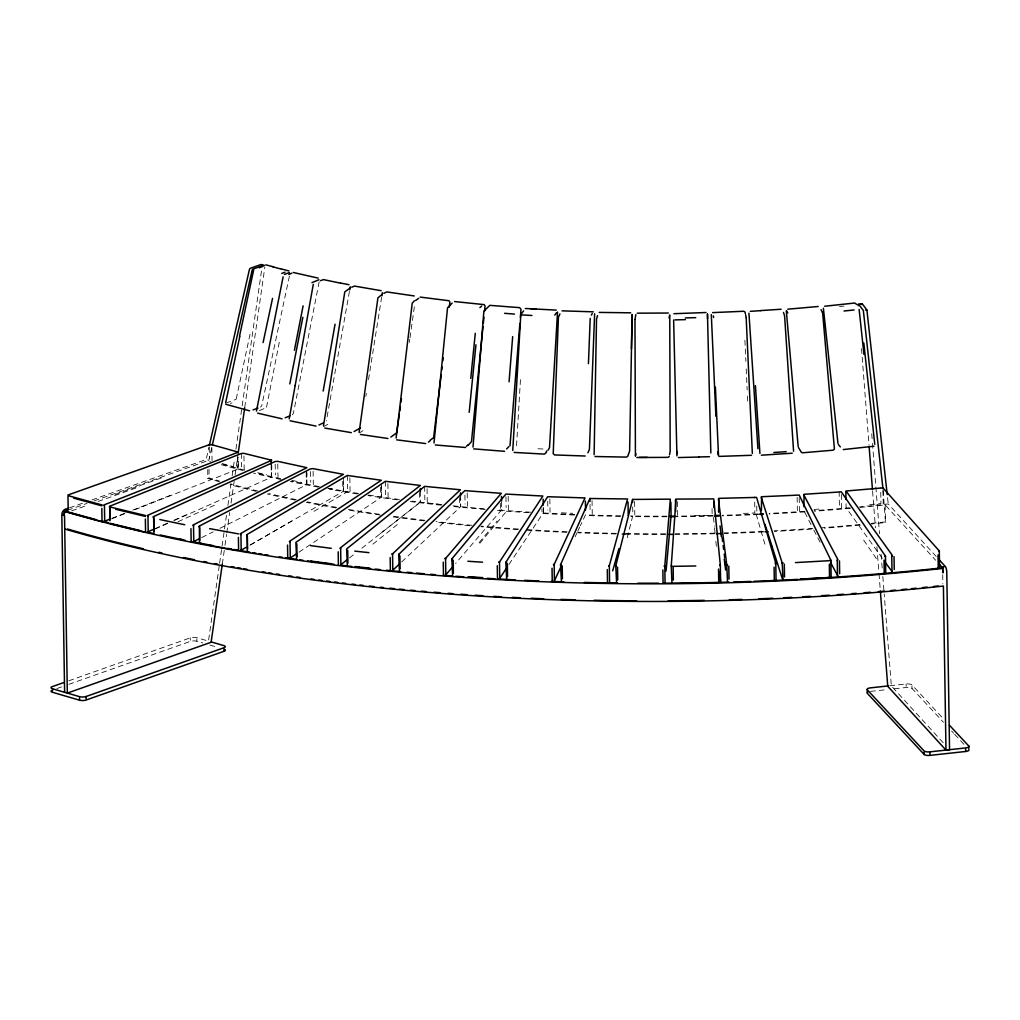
<?xml version="1.0" encoding="UTF-8"?>
<svg xmlns="http://www.w3.org/2000/svg" width="1020" height="1020" viewBox="0 0 1020 1020"><rect width="100%" height="100%" fill="white"/><g stroke="black" fill="none" stroke-linecap="round" stroke-linejoin="round"><path stroke-width="0.75" stroke-dasharray="5 3.75" d="M516.541 445.791L520.557 377.999M409.377 342.35L409.81 339.29M410.014 337.76L414.719 304.126M208.628 639.91L219.376 564.876M219.606 563.308L221.837 547.676M222.067 546.108L224.311 530.476M224.527 528.921L226.542 514.845M227.893 505.474L231.017 483.582M232.139 475.766L234.6 458.567M235.951 449.183L261.706 269.407M222.309 564.098L224.323 550.035M224.987 545.343L226.555 534.391M226.784 532.835L229.691 512.512M231.043 503.128L234.179 481.249M235.072 474.988L237.532 457.789M244.749 407.375L264.856 267.074M365.848 396.385L366.333 393.337M368.513 379.618L381.608 297.317M349.452 291.376L326.374 420.89M298.975 552.19L381.289 497.263L381.48 485.877M585.556 514.705L580.367 525.721M420.724 501.763L360.621 549.193M266.539 407.26L279.595 340.68M319.171 281.775L293.377 413.419L292.358 414.808M401.663 561.943L460.517 506.774L460.683 498.066M236.219 398.998L250.372 332.686M289.425 276.076L261.745 405.679L260.508 407.12M92.004 499.889L206.142 459.548L208.934 447.308M211.637 448.086L208.845 460.326L206.142 459.548M627.236 537.667L632.846 515.533M501.751 509.656L455.608 563.473M575.165 536.724L577.116 532.606M577.766 531.229L579.717 527.098M508.942 564.481L543.328 512.831L543.328 508.342M479.119 542.602L497.148 520.99M479.808 543.316L506.851 510.892M372.886 544.17L398.884 523.311M380.103 533.74L419.947 502.554M349.414 557.966L355.648 553.082M359.473 432.862L362.967 430.695M314.007 511.326L347.578 491.551M250.015 545.088L291.758 520.99M250.435 544.973L343.345 491.334L343.612 482.638M323.901 426.462L327.777 424.371M201.679 537.578L213.193 531.853M220.052 528.296L306.701 484.64L306.969 473.025M177.99 521.73L214.429 505.231M155.065 528.653L168.784 522.546M173.744 520.34L189.35 513.404M154.887 529.112L168.912 522.877M174.522 520.378L271.486 477.22L271.83 465.617M259.335 410.588L266.284 407.668M112.098 518.262L126.913 512.435M132.829 510.102L171.347 494.929M111.614 518.861L124.644 513.723M134.793 509.732L237.673 469.2L238.438 468.244L238.272 457.508M225.968 403.104L235.926 399.394M230.354 403.461L232.024 402.849M115.222 494.381L162.333 477.615M71.566 510.905L87.771 505.142M98.073 501.483L139.294 486.808M69.475 507.858L82.99 503.077M67.664 510.242L87.019 503.395M94.146 500.884L207.57 460.785A698.062 224.961 -0.9 0 0 210.439 461.626M207.71 469.608L207.838 478.431L209.125 477.972A696.201 224.362 -0.9 0 0 219.236 480.892M68.773 680.812L190.243 637.87A4.654 1.504 -0.9 0 1 196.834 637.717L208.411 641.095M56.839 688.576L62.832 686.46M68.824 684.331L190.306 641.389A4.654 1.504 -0.9 0 1 196.885 641.248L202.674 642.931M889.759 685.759L906.143 683.974A4.654 1.504 -0.9 0 1 911.931 684.904L943.398 718.743M870.455 691.407L886.839 689.622M894.285 688.806L906.206 687.493A4.654 1.504 -0.9 0 1 911.995 688.423L943.449 722.275M936.22 556.525L888.241 503.931L884.659 504.326A696.201 224.362 -0.9 0 1 859.567 506.863M839.511 306.548L844.037 306.064M869.779 504.658L880.936 503.574L880.681 487.483M813.96 509.477L822.451 508.827M743.363 513.391L754.864 512.983L754.621 496.893M694.862 515.623L712.151 515.342M561.408 512.805L572.755 513.302M537.986 448.749L546.618 449.233M427.036 502.975L443.203 504.721M327.739 488.261L335.121 489.613M292.166 480.42L301.639 482.396M257.741 472.706L266.781 474.886M222.067 463.526L233.529 466.663M209.916 645.048L217.158 647.164M951.571 730.996L953.598 733.189M954.618 734.272L964.767 745.187M860.026 507.437A698.062 224.961 -0.9 0 0 885.181 504.887L935.697 560.273M883.116 490.25L885.462 522.533A698.062 224.961 -0.9 0 1 871.348 524M943.181 742.751L891.34 685.924L884.187 593.959M882.351 558.348L846.141 507.794L846.001 503.306M863.659 540.09L878.36 561.51M811.015 524.611L803.951 510.714M813.807 530.043L820.093 542.232M756.164 514.195L765.752 547.115M887.553 497.683L888.241 503.931M713.477 517.204L714.37 526.231M714.523 527.748L715.275 535.27M715.861 541.301L716.614 548.836M871.743 433.806L872.355 441.736M872.482 443.317L879.508 533.702M881.114 554.319L882.338 570.167M882.835 576.517L884.059 592.365M861.505 348.572L869.027 445.294M872.597 491.27L875.428 527.748M876.907 546.771L878.883 572.144M879.01 573.725L880.234 589.586M744.906 340.285L745.862 361.386M746.206 368.896L747.163 390.035M747.443 396.066L747.775 403.601M942.722 574.808L942.862 583.95M911.956 686.077L911.995 688.423M906.143 683.974L906.181 686.32M885.181 504.887L885.462 522.533M882.988 490.543L883.192 503.969M841.385 494.547L841.602 507.973M839.167 491.436L839.422 507.539M799.221 497.734L799.425 511.147M797.143 497.263L797.347 510.676M756.738 506.047L756.853 513.506M712.049 508.597L712.138 514.462M677.356 501.598L677.56 515.011M634.593 501.534L634.81 514.947M632.706 506.889L632.808 512.843M592.046 500.629L592.25 514.054M590.032 504.454L590.146 511.912M549.856 498.882L550.06 512.308M547.727 501.177L547.867 510.115M543.29 507.22L543.367 512.588M541.952 508.967L541.99 511.9M508.189 496.306L508.406 509.719M505.945 496.765L506.124 507.501M501.559 501.827L501.687 509.872M500.348 503.293L500.437 509.146M467.211 492.902L467.415 506.315M464.916 495.095L465.056 504.046M460.53 495.592L460.708 506.328M459.472 497.531L459.599 505.589M427.061 488.682L427.265 502.095M424.626 486.361L424.843 499.774M420.418 491.245L420.584 501.98M419.488 492.43L419.628 501.215M387.893 483.658L388.11 497.071M385.407 481.3L385.624 494.713M381.263 483.403L381.467 496.829M380.524 487.254L380.664 496.039M349.86 477.857L350.077 491.283M347.323 475.447L347.539 488.861M343.306 477.475L343.51 490.9M342.733 481.312L342.86 490.097M313.102 471.304L313.318 484.717M310.565 471.533L310.743 482.256M306.65 470.794L306.854 484.207M306.191 472.655L306.37 483.391M277.759 464.023L277.976 477.436M275.196 464.189L275.362 474.925M271.435 463.373L271.639 476.799M271.141 465.235L271.307 475.97M243.958 456.029L244.175 469.442M241.332 453.466L241.549 466.879M237.787 455.264L237.991 468.677M237.647 457.113L237.813 467.848M211.841 447.359L212.045 460.772M209.24 447.436L209.406 458.158M208.985 469.149L209.125 477.972M196.847 638.89L196.885 641.248M190.243 637.87L190.281 640.216M850.093 507.731A696.201 224.362 -0.9 0 1 814.126 510.65M804.729 511.313A696.201 224.362 -0.9 0 1 769.182 513.417M758.357 513.927A696.201 224.362 -0.9 0 1 722.338 515.266M712.916 515.521A696.201 224.362 -0.9 0 1 676.477 516.107M666.965 516.158A696.201 224.362 -0.9 0 1 630.347 515.954M620.81 515.801A696.201 224.362 -0.9 0 1 585.837 514.87M574.744 514.45A696.201 224.362 -0.9 0 1 540.052 512.767M530.655 512.206A696.201 224.362 -0.9 0 1 496.459 509.783M484.143 508.763A696.201 224.362 -0.9 0 1 452.816 505.805M441.915 504.645A696.201 224.362 -0.9 0 1 411.965 501.126M399.445 499.481A696.201 224.362 -0.9 0 1 367.889 494.929M358.517 493.45A696.201 224.362 -0.9 0 1 328.682 488.338M319.375 486.616A696.201 224.362 -0.9 0 1 291.401 481.019M280.691 478.699A696.201 224.362 -0.9 0 1 255.535 472.859M244.672 470.156A696.201 224.362 -0.9 0 1 222.003 464.113M884.939 521.959A696.201 224.362 -0.9 0 1 870.863 523.426M859.847 524.51A696.201 224.362 -0.9 0 1 822.222 527.71M812.838 528.411A696.201 224.362 -0.9 0 1 774.091 530.821M763.266 531.356A696.201 224.362 -0.9 0 1 724.187 532.873M714.765 533.128A696.201 224.362 -0.9 0 1 675.176 533.766M665.665 533.804A696.201 224.362 -0.9 0 1 625.859 533.536M616.322 533.358A696.201 224.362 -0.9 0 1 578.187 532.223M567.12 531.764A696.201 224.362 -0.9 0 1 526.243 529.546M518.453 529.036A696.201 224.362 -0.9 0 1 481.351 526.141M471.928 525.287A696.201 224.362 -0.9 0 1 435.999 521.602M424.868 520.315A696.201 224.362 -0.9 0 1 393.516 516.286M379.198 514.246A696.201 224.362 -0.9 0 1 347.833 509.299M336.778 507.386A696.201 224.362 -0.9 0 1 307.211 501.853M296.31 499.634A696.201 224.362 -0.9 0 1 268.693 493.565M257.996 491.041A696.201 224.362 -0.9 0 1 231.03 484.143M850.527 508.317A698.062 224.961 -0.9 0 1 814.457 511.237M805.035 511.9A698.062 224.961 -0.9 0 1 769.386 514.003M758.536 514.526A698.062 224.961 -0.9 0 1 722.428 515.865M712.98 516.12A698.062 224.961 -0.9 0 1 676.438 516.707M666.901 516.757A698.062 224.961 -0.9 0 1 631.252 516.579M620.466 516.4A698.062 224.961 -0.9 0 1 585.556 515.47M574.438 515.049A698.062 224.961 -0.9 0 1 539.644 513.353M528.653 512.69A698.062 224.961 -0.9 0 1 494.394 510.242M485.125 509.477A698.062 224.961 -0.9 0 1 450.611 506.213M441.252 505.219A698.062 224.961 -0.9 0 1 409.645 501.483M397.111 499.838A698.062 224.961 -0.9 0 1 367.965 495.618M357.408 493.96A698.062 224.961 -0.9 0 1 329.281 489.154M318.38 487.139A698.062 224.961 -0.9 0 1 290.33 481.529M281.125 479.54A698.062 224.961 -0.9 0 1 253.534 473.14M243.015 470.513A698.062 224.961 -0.9 0 1 219.16 464.125M860.306 525.083A698.062 224.961 -0.9 0 1 824.147 528.181M811.601 529.1A698.062 224.961 -0.9 0 1 774.307 531.407M763.457 531.956A698.062 224.961 -0.9 0 1 724.276 533.473M714.829 533.728A698.062 224.961 -0.9 0 1 675.125 534.365M665.588 534.403A698.062 224.961 -0.9 0 1 625.362 534.123M616.131 533.957A698.062 224.961 -0.9 0 1 577.881 532.822M566.788 532.364A698.062 224.961 -0.9 0 1 525.797 530.145M517.981 529.622A698.062 224.961 -0.9 0 1 480.79 526.728M469.761 525.721A698.062 224.961 -0.9 0 1 435.323 522.176M424.167 520.876A698.062 224.961 -0.9 0 1 389.627 516.413M380.422 515.087A698.062 224.961 -0.9 0 1 348.508 510.102M335.835 507.922A698.062 224.961 -0.9 0 1 306.191 502.363M295.252 500.144A698.062 224.961 -0.9 0 1 267.304 493.999M256.224 491.372A698.062 224.961 -0.9 0 1 230.023 484.678M219.555 481.797A698.062 224.961 -0.9 0 1 207.838 478.431"/><path stroke-width="1.5" d="M594.635 313.752L589.42 449.463L587.903 452.752M594.125 454.729L596.521 318.941L597.542 315.639M512.767 450.47L520.786 314.874M557.532 312.056L549.512 447.64L548.122 450.164M473.012 447.117L483.875 311.151L489.829 305.35L519.614 307.645L520.99 309.238L520.366 317.322M631.456 348.649L632.094 314.517L629.62 451.159L627.67 456.424L626.446 457.1L595.004 456.514M396.117 438.077L412.22 303.195L414.388 300.785M588.438 363.643L590.197 318.393M67.855 495.044L209.202 444.745L211.803 444.669L238.183 452.14L103.9 504.951L104.448 505.741M109.42 507.017L109.956 506.481L109.65 519.868M671.95 582.7L671.249 565.972L676.018 499.099L713.758 498.907L720.337 565.195L720.592 581.298L719.648 571.825M153.178 517.42L153.752 516.885L153.905 533.613M198.964 526.919L199.55 526.371L199.41 542.844M803.913 506.647L804.04 494.279L841.347 491.869L885.462 556.117L885.717 572.207M246.585 535.475L247.197 534.901L247.337 551.641M225.662 402.619L239.827 336.307M891.773 556.219L892.436 555.492L846.064 491.002L882.937 487.866L939.305 550.94L939.56 567.043M451.822 559.597L452.485 558.973L451.822 558.922L452.625 575.726M837.267 560.452L837.943 559.738L803.734 494.725M509.069 381.786L512.678 336.651M519.881 323.48L509.987 445.791M505.856 563.002L506.532 562.364M560.567 565.309L561.255 564.659L560.567 564.634L561.395 581.413M616.207 565.921C614.831 567.056 617.266 565.361 615.774 565.858L616.603 582.624M670.165 451.375L669.757 314.899M665.04 582.139L664.785 566.036L670.344 499.162L632.591 499.43L615.774 565.858M666.047 571.06L671.083 515.674L670.879 502.261M433.997 442.973L447.538 307.823L452.115 303.093M470.768 378.382L475.282 333.323M469.174 412.348L475.945 344.773M483.034 326.438L471.482 441.634L468.244 445.217M483.34 323.365L483.964 317.22M484.576 311.074L485.048 306.076L484.181 304.61L454.589 301.563M433.64 437.452L441.201 374.62M441.749 370.031L442.119 366.958M442.858 360.825L443.228 357.765M449.31 307.186L449.871 302.2L449.004 300.721L420.151 297.088M359.117 432.391L377.923 297.878L382.092 294.423M399.33 414.184L396.703 432.811L390.864 437.07M399.764 411.136L400.401 406.546M401.038 401.956L401.472 398.897M222.309 564.098L211.114 642.269L67.32 693.103L64.528 515.572L62.73 515.253M238.208 453.109L244.698 407.77M861.747 304.585L862.231 303.769L866.911 310.042L887.209 494.56M323.467 425.99L344.798 291.873L349.809 288.265M381.85 295.8L382.347 292.753M635.001 319.4L635.842 314.606M635.46 456.093L635.881 453.696M669.082 318.049L669.502 315.652M669.553 454.741L669.974 452.332M295.175 385.458L313.28 284.401M323.174 391.042L335.057 324.207M289.208 418.863L295.175 385.445M349.72 289.858L350.268 286.824M256.453 411.06L283.126 276.815M294.41 350.268L303.106 305.873M289.808 383.915L302.851 317.335M239.496 336.294L253.661 269.981M263.096 342.58L272.544 298.363M209.278 445.765L249.352 269.803A1.861 1.224 -73.7 0 1 250.537 268.209L260.865 264.562A1.861 1.224 -73.7 0 1 262.14 265.493M212.338 445.026L252.055 270.58A1.861 1.224 -73.7 0 1 253.24 268.999L263.568 265.353A1.861 1.224 -73.7 0 1 264.588 265.659M398.731 554.867L399.33 554.523L398.68 554.447L399.47 571.264M761.404 510.586L761.583 496.727L799.183 495.057L830.879 560.222L831.134 576.325M609.577 581.885L609.322 565.794L627.568 498.971L589.942 498.487L560.567 564.634M612.688 570.83L618.898 548.696M718.59 512.18L718.858 498.334L756.598 497.403L775.774 563.257L776.029 579.347M554.408 580.546L554.166 564.442L585.034 497.926L547.663 496.702L505.843 562.313L506.672 579.105M554.37 580.788L561.523 565.641M559.916 313.994L558.412 317.284L553.222 453.734L554.574 454.933L585.199 456.017M591.358 315.091L592.25 313.51M669.235 456.463L667.934 457.368L636.85 457.508M499.762 578.098L499.507 562.007L542.882 496.039L505.907 494.075L451.822 558.922M499.711 578.34L506.43 568.267M546.35 452.51L544.399 454.104L514.118 452.421M520.914 314.453L523.579 310.921M554.752 315.129L556.525 312.77M546.286 451.669L546.873 450.878M445.817 574.579L445.561 558.475L501.279 493.323L464.852 490.633L398.68 554.447M445.625 575.025L451.618 568.102M506.647 448.928L508.865 446.607M392.789 569.989L392.547 553.885L460.377 489.778L424.626 486.361L346.634 548.926L347.31 565.692M392.611 570.435L399.394 564.06M479.91 307.581L481.669 306.064M466.446 446.275L468.218 444.758M360.506 427.966L354.055 431.524M65.764 511.798L67.664 510.242M340.642 548.9L339.992 548.161L420.342 485.431L385.407 481.3L295.876 542.359L296.641 559.202M340.706 564.787L346.928 559.903M465.592 447.5L435.285 444.962M415.573 300.556L418.646 298.337M430.287 440.092L433.36 437.873M428.4 442.094L429.93 440.984M673.927 313.701L706.044 312.515M290.037 542.219L289.399 541.467L381.314 480.267L347.323 475.447L246.598 534.799M290.113 558.093L296.438 553.873M383.839 293.339L386.746 291.911L414.247 295.953M562.045 310.845L593.257 311.827M240.937 534.531L240.325 533.766L343.447 474.351L313.063 468.626L310.526 468.843L198.976 526.243M240.592 550.532L245.973 547.421M351.747 287.219L354.463 286.072L381.136 290.687M782.761 562.912L782.225 563.486L782.901 562.912L782.2 562.925L761.188 497.161M193.519 525.874L192.933 525.096L306.88 467.657L277.72 461.333L275.158 461.512L153.204 516.745M193.188 541.85L198.849 539.006M320.535 280.678L323.455 279.595L340.094 283.075M318.941 425.008L323.2 422.981M525.351 308.499L536.074 308.996M147.964 516.26L147.403 515.47L271.741 460.25L243.92 453.339L241.332 453.466L109.446 506.341M153.892 529.176L148.206 531.7L147.964 515.597M288.787 274.495L291.873 273.194M311.954 282.667L318.903 279.76M285.217 417.792L289.858 415.854M109.14 519.435L104.69 521.182L104.435 505.091M259.246 267.75L262.981 266.36M281.724 273.436L285.039 272.2M284.452 274.418L289.438 272.57M253.036 409.9L258.022 408.051M64.617 692.312L61.825 514.998A4.654 3.06 -73.7 0 1 64.961 509.452L67.97 508.393M64.859 512.499A4.654 3.06 -73.7 0 0 64.12 515.406L64.056 511.25L65.344 510.803A904.026 291.337 -0.9 0 0 68.238 511.645M64.273 682.393L52.275 686.638A4.654 1.504 -0.9 0 0 52.453 688.755L52.492 691.114M52.453 688.755L79.483 696.647A4.654 1.504 -0.9 0 0 86.062 696.507L224.03 647.725A4.654 1.504 -0.9 0 0 223.864 645.609L211.319 641.95M224.935 649.587A4.654 1.504 -0.9 0 1 224.094 651.257L86.126 700.026A4.654 1.504 -0.9 0 1 79.534 700.179L52.504 692.287A4.654 1.504 -0.9 0 1 51.395 690.655M873.987 446.224L843.31 449.565M751.51 455.29L718.921 456.412M727.49 564.978L726.814 565.539L727.49 564.991L726.788 565.003L718.373 498.767M671.95 565.985L671.249 565.972M599.237 312.413L630.679 312.808M504.619 451.325L473.701 448.864M888.267 685.924L870.404 687.875A4.654 1.504 -0.9 0 0 867.255 689.788L867.293 692.146M867.255 689.788L924.094 750.924A4.654 1.504 -0.9 0 0 929.883 751.855L965.621 747.94A4.654 1.504 -0.9 0 0 968.77 746.028L949.492 725.284M968.821 749.56A4.654 1.504 -0.9 0 1 965.685 751.472L929.934 755.386A4.654 1.504 -0.9 0 1 924.145 754.443L867.306 693.319A4.654 1.504 -0.9 0 1 867.688 692.172M859.248 304.087L860.446 303.96M861.033 303.896L862.231 303.769M865.725 310.169L866.911 310.042M938.77 563.626L941.83 566.98L944.214 566.725M844.037 311.011L854.097 309.952M939.305 550.94L938.629 551.017L939.318 551.603M824.644 306.229L854.811 303.029L856.851 304.559M818.218 306.497L787.759 309.188M885.462 556.117L884.774 556.168L885.475 556.78M781.129 309.238L760.525 310.59M761.379 455.188L792.259 453.211M750.325 311.329L760.627 310.666M773.823 452.497L786.165 451.694M830.879 560.222L830.191 560.26L830.892 560.885M795.447 562.594L829.196 560.707M799.935 579.118L829.451 577.473M775.774 563.257L775.072 563.282L775.787 563.92M712.623 312.617L743.695 311.253L744.919 311.89L745.403 313.803M678.376 457.559L699.121 457.036M685.363 317.909L695.742 317.653M675.023 319.885L685.402 319.642M699.134 456.96L709.499 456.705M720.337 565.195L719.635 565.207L720.349 565.858M673.124 566.342L695.793 565.972M673.378 583.096L696.061 582.739M293.314 272.48L318.176 278.116M668.329 313.038L637.245 313.178M639.476 457.393L647.254 457.355M664.785 566.036L664.084 566.049L664.798 566.699M609.322 565.794L608.621 565.781L609.335 566.457M554.166 564.442L553.465 564.417L554.166 565.106M505.843 562.313L506.532 562.351M556.181 310.105L530.833 308.779M521.845 314.925L531.93 315.486M499.507 562.007L498.818 561.969L499.519 562.658M467.874 561.255L482.562 562.198M468.116 576.695L482.804 577.639M445.561 558.475L444.898 558.424L445.574 559.139M504.581 313.318L514.488 314.083M392.547 553.885L391.884 553.822L392.547 554.548M354.781 551.119L368.921 552.649M355.024 566.559L369.163 568.089M425.697 443.572L396.691 439.837M310.59 545.636L331.27 548.339M310.832 561.064L331.513 563.779M727.502 581.706L726.788 565.003M360.442 434.456L387.957 438.498M324.781 428.068L351.339 432.658M209.635 528.64L238.705 533.932M199.831 543.175L212.759 545.521M209.891 545.407L237.481 550.417M892.576 572.258L885.016 562.071M340.578 283.037L348.967 284.707M316.022 426.092L290.05 420.775M838.083 576.504L830.522 562.326M159.859 519.55L184.697 524.764M160.102 534.99L184.939 540.205M783.028 579.666L782.2 562.925M282.106 418.825L257.614 413.164M110.147 507.004L145.745 515.572M115.655 509.273L145.325 516.413M109.969 523.285L139.638 530.425M110.415 523.77L146.013 532.325M265.812 264.83L273.513 266.87M281.227 268.91L288.94 270.95M272.952 266.883L280.653 268.923M249.594 410.843L225.739 404.251M68.429 495.733L102.242 505.002M73.618 498.117L101.783 505.843M68.225 512.002L96.39 519.741M68.697 512.499L102.51 521.768M262.216 264.958L263.122 265.213M64.961 509.452L66.772 509.974M837.509 575.892L837.254 559.776M939.28 559.878L945.412 566.597A4.654 1.211 83.9 0 1 946.777 572.424L949.556 749.738L945.986 750.134L943.398 586.054A905.9 291.937 -0.9 0 1 64.745 529.01M800.878 579.207A904.026 291.337 -0.9 0 0 942.607 567.834L943.194 572.819A4.667 1.211 83.9 0 0 942.952 570.231M945.948 750.095L887.757 686.307L880.362 591.167M838.312 444.414L840.34 446.9M798.481 447.525L801.274 452.192L802.562 452.791L833.136 450.19L834.411 449.068L822.643 312.885L821.024 309.659M786.42 310.628L787.81 312.962M941.83 566.98L942.62 568.714L942.607 567.834M783.462 312.451L784.584 315.728L793.573 451.248M764.949 524.229L771.949 546.146M772 546.389L782.455 579.041M822.541 312.324L822.579 312.592M745.658 314.989L746.143 317.373M713.324 315.907L713.656 317.488M717.723 451.847L718.462 455.43M722.211 538.088L722.644 541.531M723.167 545.611L723.652 549.41M724.251 554.14L724.697 557.659M725.245 562.033L725.653 565.182M720.031 525.912L721.433 536.941M724.238 559.024L725.641 570.065M892.003 571.646L891.748 555.543M882.95 488.682L863.341 310.424L858.432 304.075L858.177 305.758M863.825 343.077L874.765 444.363M859.12 309.417L863.978 354.437M823.382 308.231L837.956 443.279M786.343 311.074L798.15 446.39M869.142 446.875L872.47 489.689M755.425 385.649L759.925 453.415M748.935 313.191L757.924 448.711M746.181 317.806L752.339 453.479M715.403 387.141L718.488 455.073M711.297 314.555L715.912 416.313M707.485 314.351L710.838 452.944M676.936 455.914L673.621 319.948M968.77 746.028L968.809 748.387M965.647 749.113L965.685 751.472M938.03 554.944L938.221 567.808M929.883 751.855L929.921 754.201M924.107 752.097L924.145 754.443M894.043 556.627L894.247 569.491M884.047 560.082L884.251 572.947M845.835 491.449L845.962 499.507M839.46 560.898L839.651 573.763M829.337 564.162L829.528 577.027M784.303 564.098L784.507 576.963M774.091 567.171L774.295 580.036M728.79 566.215L728.994 579.079M718.539 569.071L718.73 581.935M713.809 501.598L713.898 507.565M675.457 499.519L675.648 511.453M673.136 567.222L673.34 580.087M662.872 569.887L663.064 582.751M635.422 455.634L634.975 319.834M632.591 499.43L632.642 502.414M628.027 502.082L628.231 515.495M617.533 567.133L617.737 579.997M607.295 569.593L607.499 582.458M589.942 498.487L589.981 501.47M585.391 501.049L585.531 509.987M562.211 565.947L562.403 578.812M552.037 568.204L552.241 581.068M543.163 499.162L543.252 505.129M507.361 563.678L507.552 576.542M501.47 496.459L501.547 500.922M497.288 565.73L497.492 578.595M460.492 492.915L460.543 495.898M453.186 560.299L453.39 573.163M443.267 562.16L443.47 575.025M420.367 488.554L420.418 491.538M399.904 555.862L400.108 568.726M390.175 557.519L390.38 570.384M347.718 550.366L347.909 563.231M340.629 548.237L340.884 564.341M338.194 551.82L338.398 564.685M296.807 543.826L296.998 556.69M290.037 541.556L290.279 557.659M287.538 545.088L287.742 557.953M271.052 459.867L271.129 464.266M247.363 536.278L247.567 549.142M240.924 533.868L241.179 549.971M238.399 537.361L238.603 550.226M224.056 648.911L224.094 651.257M199.588 527.735L199.792 540.6M193.519 525.211L193.762 541.314M190.944 528.64L191.148 541.505M153.65 518.249L153.854 531.114M145.363 518.989L145.567 531.853M109.727 507.845L109.93 520.71M101.821 508.419L102.025 521.284M86.062 696.507L86.101 698.853M79.496 697.833L79.534 700.179M67.983 496.574L68.187 509.439M65.344 510.803L65.356 511.683M707.548 318.699L707.472 313.905M676.872 451.375L676.91 453.772M762.985 513.71A696.201 224.362 -0.9 0 1 759.9 513.863M719.202 515.355A696.201 224.362 -0.9 0 1 714.484 515.482M674.896 516.12A696.201 224.362 -0.9 0 1 670.14 516.145M763.189 514.309A698.062 224.961 -0.9 0 1 760.078 514.462M719.278 515.954A698.062 224.961 -0.9 0 1 714.548 516.082M674.857 516.719A698.062 224.961 -0.9 0 1 670.089 516.745M768.111 531.726A698.062 224.961 -0.9 0 1 765.013 531.879M721.127 533.562A698.062 224.961 -0.9 0 1 716.397 533.689M673.544 534.365A698.062 224.961 -0.9 0 1 668.776 534.391M625.362 534.123A698.062 224.961 -0.9 0 1 622.276 534.072M938.196 585.977A904.026 291.337 -0.9 0 1 933.491 586.475M927.218 587.112A904.026 291.337 -0.9 0 1 922.501 587.584M916.202 588.208A904.026 291.337 -0.9 0 1 911.472 588.667M906.729 589.114A904.026 291.337 -0.9 0 1 901.986 589.547M895.649 590.121A904.026 291.337 -0.9 0 1 890.893 590.542M884.595 591.077A904.026 291.337 -0.9 0 1 878.309 591.613M870.455 592.237A904.026 291.337 -0.9 0 1 864.157 592.735M856.264 593.334A904.026 291.337 -0.9 0 1 851.521 593.678M843.616 594.239A904.026 291.337 -0.9 0 1 837.28 594.673M829.375 595.195A904.026 291.337 -0.9 0 1 821.559 595.68M810.581 596.33A904.026 291.337 -0.9 0 1 802.727 596.764M791.724 597.337A904.026 291.337 -0.9 0 1 783.857 597.72M772.841 598.23A904.026 291.337 -0.9 0 1 758.867 598.804M741.757 599.403A904.026 291.337 -0.9 0 1 729.313 599.773M704.323 600.359A904.026 291.337 -0.9 0 1 668.164 600.805M636.646 600.818A904.026 291.337 -0.9 0 1 594.086 600.27M575.14 599.811A904.026 291.337 -0.9 0 1 560.975 599.39M543.685 598.765A904.026 291.337 -0.9 0 1 531.165 598.243M520.2 597.745A904.026 291.337 -0.9 0 1 512.384 597.363M501.457 596.776A904.026 291.337 -0.9 0 1 493.68 596.343M482.817 595.693A904.026 291.337 -0.9 0 1 475.078 595.195M467.147 594.673A904.026 291.337 -0.9 0 1 460.81 594.226M452.906 593.653A904.026 291.337 -0.9 0 1 448.175 593.296M440.308 592.697A904.026 291.337 -0.9 0 1 434.023 592.186M426.194 591.536A904.026 291.337 -0.9 0 1 421.502 591.141M415.229 590.593A904.026 291.337 -0.9 0 1 410.435 590.159M404.073 589.573A904.026 291.337 -0.9 0 1 399.304 589.114M394.536 588.655A904.026 291.337 -0.9 0 1 389.793 588.183M383.469 587.545A904.026 291.337 -0.9 0 1 380.307 587.214M374.021 586.564A904.026 291.337 -0.9 0 1 369.304 586.054M363.043 585.365A904.026 291.337 -0.9 0 1 359.92 585.008M355.139 584.473A904.026 291.337 -0.9 0 1 351.951 584.103M345.589 583.351A904.026 291.337 -0.9 0 1 342.414 582.968M337.671 582.394A904.026 291.337 -0.9 0 1 334.509 581.999M329.779 581.413A904.026 291.337 -0.9 0 1 326.63 581.005M321.912 580.405A904.026 291.337 -0.9 0 1 318.775 579.997M314.083 579.373A904.026 291.337 -0.9 0 1 310.972 578.952M299.995 577.435A904.026 291.337 -0.9 0 1 296.833 576.988M292.09 576.313A904.026 291.337 -0.9 0 1 288.94 575.854M279.531 574.464A904.026 291.337 -0.9 0 1 276.394 573.979M271.715 573.265A904.026 291.337 -0.9 0 1 268.617 572.781M265.506 572.296A904.026 291.337 -0.9 0 1 262.408 571.812M246.929 569.275A904.026 291.337 -0.9 0 1 243.805 568.752M240.694 568.216A904.026 291.337 -0.9 0 1 237.583 567.681M234.485 567.145A904.026 291.337 -0.9 0 1 231.387 566.61M217.553 564.111A904.026 291.337 -0.9 0 1 214.506 563.55M206.907 562.122A904.026 291.337 -0.9 0 1 203.873 561.535M194.527 559.725A904.026 291.337 -0.9 0 1 183.536 557.506M161.861 552.929A904.026 291.337 -0.9 0 1 158.801 552.253M143.476 548.785A904.026 291.337 -0.9 0 1 67.511 528.997M797.742 579.373A904.026 291.337 -0.9 0 1 753.933 581.323M750.822 581.438A904.026 291.337 -0.9 0 1 733.699 581.999M729.032 582.127A904.026 291.337 -0.9 0 1 682.036 583.045M672.601 583.134A904.026 291.337 -0.9 0 1 663.178 583.185M658.461 583.211A904.026 291.337 -0.9 0 1 637.959 583.185M617.431 583.006A904.026 291.337 -0.9 0 1 584.332 582.42M563.843 581.846A904.026 291.337 -0.9 0 1 551.259 581.413M538.713 580.941A904.026 291.337 -0.9 0 1 524.611 580.316M515.227 579.87A904.026 291.337 -0.9 0 1 498.066 578.965M494.955 578.786A904.026 291.337 -0.9 0 1 487.19 578.327M479.438 577.856A904.026 291.337 -0.9 0 1 470.041 577.243M463.705 576.81A904.026 291.337 -0.9 0 1 455.787 576.249M452.638 576.007A904.026 291.337 -0.9 0 1 443.177 575.293M435.31 574.668A904.026 291.337 -0.9 0 1 430.606 574.285M424.345 573.763A904.026 291.337 -0.9 0 1 416.542 573.087M411.761 572.653A904.026 291.337 -0.9 0 1 406.98 572.22M400.618 571.621A904.026 291.337 -0.9 0 1 386.35 570.218M380.039 569.581A904.026 291.337 -0.9 0 1 375.309 569.083M370.604 568.573A904.026 291.337 -0.9 0 1 365.899 568.063M359.652 567.375A904.026 291.337 -0.9 0 1 356.452 567.005M351.67 566.457A904.026 291.337 -0.9 0 1 340.553 565.131M334.228 564.353A904.026 291.337 -0.9 0 1 331.067 563.971M326.349 563.371A904.026 291.337 -0.9 0 1 323.2 562.963M318.508 562.351A904.026 291.337 -0.9 0 1 315.371 561.931M312.248 561.523A904.026 291.337 -0.9 0 1 307.581 560.885M302.889 560.235A904.026 291.337 -0.9 0 1 299.714 559.789M296.552 559.342A904.026 291.337 -0.9 0 1 285.523 557.749M282.387 557.29A904.026 291.337 -0.9 0 1 279.25 556.818M268.337 555.148A904.026 291.337 -0.9 0 1 265.226 554.65M262.127 554.166A904.026 291.337 -0.9 0 1 259.042 553.669M255.956 553.171A904.026 291.337 -0.9 0 1 252.883 552.661M249.785 552.151A904.026 291.337 -0.9 0 1 240.414 550.57M237.316 550.048A904.026 291.337 -0.9 0 1 234.205 549.5M231.119 548.964A904.026 291.337 -0.9 0 1 228.034 548.416M203.605 543.902A904.026 291.337 -0.9 0 1 200.583 543.316M199.002 543.01A904.026 291.337 -0.9 0 1 191.097 541.454M183.256 539.861A904.026 291.337 -0.9 0 1 180.132 539.223M152.439 533.256A904.026 291.337 -0.9 0 1 147.632 532.172M108.502 522.686A904.026 291.337 -0.9 0 1 102.395 521.092M943.13 568.408A905.9 291.937 -0.9 0 1 64.056 511.25"/></g></svg>
